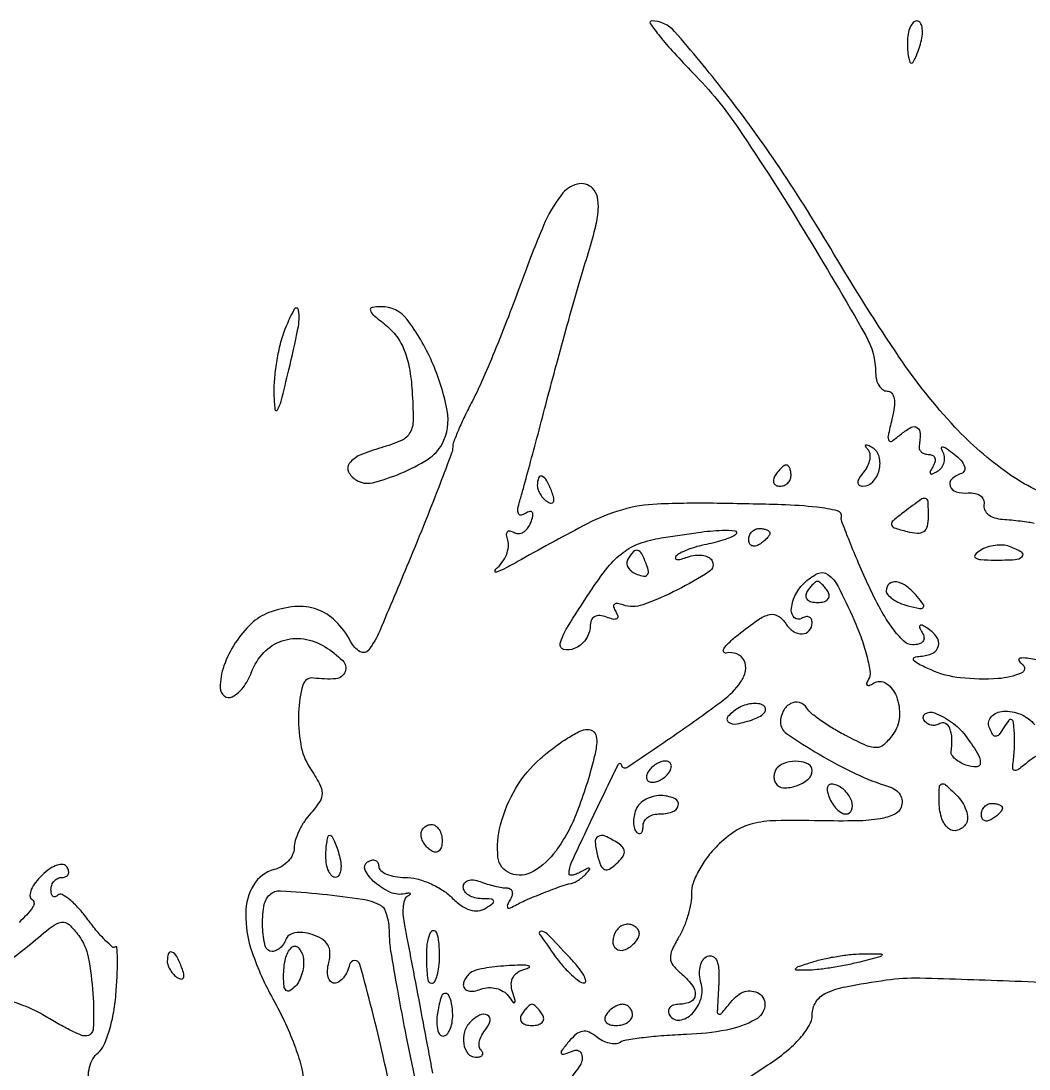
# Model space of a CAD drawing. Extents: x 4 to 800, y 0 to 528.
# Drawn here: x 610.2 to 705.5, y 428.9 to 528 of the extents above; entities that cross this region are included whole.
import ezdxf

# ---------------------------------------------------------------- set-up
doc = ezdxf.new("R2010")
doc.units = 0

msp = doc.modelspace()

# ---------------------------------------------------------------- linework, layer by layer
for points in [[(708.785893, 482.571115, -0.073125), (703.493543, 485.237332, -0.052419), (698.494642, 489.598816, -0.038289), (693.238558, 496.204522, -0.015408), (687.061282, 505.954196, 0.014307), (681.925927, 514.099002, 0.018225), (676.711408, 521.286911, 0.012984), (671.991621, 527.0053, 0.217016), (669.807788, 528, 0.605672), (669.682655, 527.760598, 0.016393), (670.578924, 526.557582, 0.017176), (671.932704, 524.974361, 0.008932), (673.722777, 523.08964, -0.046281), (678.08968, 517.744538, -0.011379), (684.215911, 508.181773, -0.007257), (690.061532, 498.261663, -0.130223), (691, 494.71947, 0.062608), (691.082647, 494.062018, 0.080795), (691.325595, 493.505094, 0.098114), (691.685689, 493.132387, 0.152928), (692.108408, 493, -0.224563), (692.520647, 492.80502, -0.132061), (692.749805, 492.298149, -0.073467), (692.762614, 491.462592, -0.028649), (692.545526, 490.325368, 0.008057), (692.179198, 488.759348, 0.199615), (692.257209, 488.33155, 0.424788), (692.55323, 488.273701, 0.020586), (693.437118, 488.947813, -0.050408), (694.361939, 489.569704, -0.284926), (694.92921, 489.533417, -0.24194), (695.213751, 488.982865, -0.039737), (695.118421, 487.75, 0.145617), (695.15651, 487.464438, 0.11953), (695.345872, 487.220312, 0.098132), (695.663103, 487.056168, 0.070581), (696.059017, 487, -0.132745), (696.403738, 486.906838, -0.19028), (696.59735, 486.660863, -0.143226), (696.599686, 486.287383, -0.068937), (696.404508, 485.845492, 0.028948), (696.154868, 485.383813, 0.323892), (696.191836, 485.19018, 0.309012), (696.391571, 485.158708, 0.02762), (696.861803, 485.41459, 0.098747), (697.254622, 485.780853, 0.096612), (697.480641, 486.272527, 0.096591), (697.505352, 486.813193, 0.098653), (697.324353, 487.319098, -0.120385), (697.230473, 487.621909, -0.509447), (697.353361, 487.723222, -0.090661), (697.759835, 487.534971, -0.016914), (698.417695, 487.036551, -0.034995), (699.081727, 486.41526, -0.097249), (699.416817, 485.874543, -0.198521), (699.404235, 485.46939, -0.2095), (699.109653, 485.203218, 0.105798), (698.213767, 484.675216, 0.29895), (698.044826, 484.003614, 0.245851), (698.611685, 483.471166, 0.088017), (699.75, 483.361111, -0.070633), (700.400363, 483.320847, -0.109101), (700.9125, 483.092014, -0.137341), (701.205777, 482.714345, -0.147224), (701.25, 482.25, 0.163421), (701.311821, 481.764232, 0.114057), (701.660937, 481.330469, 0.089149), (702.253681, 481.015721, 0.062053), (703, 480.875, -0.008159), (703.839052, 480.8088, -0.007326), (704.70625, 480.713281, -0.007364), (705.481837, 480.60471, -0.022796), (706, 480.5, 0.014474)], [(706.727529, 467.486155, 0.010753), (705.329336, 467.730222, 0.078235), (704.650169, 467.726935, 0.518714), (704.551764, 467.524665, 0.116267), (704.861023, 467.183042, -0.590779), (704.775223, 466.328022, -0.084754), (702.578844, 465.803421, -0.042706), (699.034542, 465.874344, -0.078121), (696.248345, 466.619389, -0.012594), (695.045028, 467.189424, -0.112492), (694.597232, 467.560237, -0.506381), (694.66721, 467.801451, -0.076293), (695.25, 467.918781, 0.100645), (696.39914, 468.208527, 0.230002), (696.941059, 468.891078, 0.21916), (696.751843, 469.767677, 0.093555), (695.845492, 470.595492, 0.029004), (695.386848, 470.843426, 0.315645), (695.190983, 470.809017, 0.315645), (695.156574, 470.613152, 0.029004), (695.404508, 470.154508, -0.102167), (695.574258, 469.689401, -0.204988), (695.47631, 469.318304, -0.164616), (695.111311, 469.07809, -0.064027), (694.503988, 469, -0.195438), (693.672236, 469.338024, -0.04099), (692.618884, 470.5467, -0.033846), (691.462064, 472.36251, -0.017947), (690.268211, 474.75, -0.005198), (689.272357, 476.995667, -0.007743), (688.452217, 478.982292, -0.003886), (687.799639, 480.673506, -0.142287), (687.767684, 481.083333, 0.403233), (687.401003, 481.665974, 0.033208), (685.461369, 482.011134, 0.020016), (682.095978, 482.24605, 0.003877), (676, 482.379644, 0.013644), (670.342796, 482.305368, 0.059893), (667.050775, 481.773903, 0.050463), (663.724872, 480.4434, 0.007878), (657.5, 477.065832, -0.007405), (656.050121, 476.277364, -0.030712), (655.141408, 475.869521, -0.48161), (655.008104, 475.94892, -0.256545), (655.087771, 476.156588, 0.06052), (655.660077, 476.773782, 0.059501), (656.071805, 477.513449, 0.064852), (656.269611, 478.258389, 0.114153), (656.208039, 478.889196, -0.050857), (656.095301, 479.386347, -0.191515), (656.175015, 479.689562, -0.28559), (656.407273, 479.782034, -0.094305), (656.765483, 479.644939, 0.144471), (657.202374, 479.525616, 0.12393), (657.663643, 479.651758, 0.101578), (658.080192, 480.014166, 0.071602), (658.383761, 480.557681, 0.032725), (658.577357, 481.181357, 0.192238), (658.529018, 481.514046, 0.339663), (658.301014, 481.608246, 0.072752), (657.881412, 481.426708, -0.10336), (657.459412, 481.27382, -0.335633), (657.21494, 481.409299, -0.149985), (657.162938, 481.842878, -0.028548), (657.350527, 482.624771, 0.006609), (657.680687, 483.77585, 0.000814), (658.364065, 486.299151, 0.000962), (659.165205, 489.299486, 0.000795), (660.007755, 492.5, -0.002575), (660.928642, 495.948204, -0.001991), (661.966314, 499.696069, -0.002013), (662.963118, 503.187346, -0.004837), (663.736881, 505.763213, 0.012776), (664.477776, 508.379715, 0.043455), (664.766032, 510.126656, 0.072345), (664.683964, 511.335953, 0.144289), (664.229169, 512.170831, 0.265853), (662.774595, 512.56669, 0.168789), (661.274291, 511.565628, 0.061884), (659.585218, 508.645213, 0.013567), (657.463777, 503.233827, -0.005804), (656.260047, 500.017286, -0.005387), (654.952454, 496.748037, -0.005379), (653.726693, 493.865, -0.018009), (652.835727, 492.014809, 0.009028), (652.132731, 490.619622, 0.011577), (651.539245, 489.310145, 0.009539), (651.091969, 488.200958, 0.091309), (651, 487.701541, -0.090063), (650.892495, 487.109554, -0.001706), (649.77587, 484.167072, -0.004095), (648.429719, 480.740145, -0.002723), (646.832748, 476.832137, -0.002696), (644.089889, 470.32237, -0.057035), (643.051373, 468.500583, -0.395068), (642.237614, 468.347246, -0.131226), (641.336791, 469.326734, 0.075812), (639.926491, 471.244994, 0.112279), (638.16704, 472.352696, 0.108516), (636.055578, 472.611739, 0.067404), (633.614149, 472.043399, 0.099489), (631.942785, 470.9917, 0.058838), (630.431236, 469.172469, 0.058), (629.360649, 467.010946, 0.086214), (629, 464.9349, 0.230865), (629.375616, 464.164763, 0.289111), (630.150266, 464.086756, 0.120474), (631.178947, 464.957265, 0.066442), (631.967467, 466.414431, -0.100053), (633.135819, 468.26659, -0.120054), (634.866715, 469.37513, -0.120861), (636.904195, 469.55922, -0.102304), (638.937452, 468.806989, -0.054467), (640.589916, 467.505672, -0.297266), (640.823228, 466.447453, -0.291469), (639.94611, 465.790734, -0.053366), (637.824035, 465.856901, 0.376995), (636.823105, 465.196483, 0.056854), (636.4257, 462.618282, 0.051739), (636.61959, 459.594522, 0.103522), (637.490079, 457.374798, -0.019942), (638.407444, 455.844957, -0.120496), (638.64401, 454.957273, -0.152269), (638.414805, 454.164995, -0.037953), (637.57846, 453.086697, 0.038947), (636.97436, 452.304631, 0.033402), (636.463673, 451.398199, 0.034795), (636.111471, 450.507966, 0.076944), (636, 449.787891, -0.111319), (635.85769, 449.156616, -0.075747), (635.44367, 448.544451, -0.070436), (634.829965, 448.043798, -0.072093), (634.106112, 447.738, 0.195705), (632.172002, 446.291035, 0.134047), (631.417069, 443.62011, 0.086302), (632.03179, 439.887399, 0.043112), (633.996547, 435.506207, -0.018963), (635.170844, 433.193379, -0.021515), (636.113689, 430.892264, -0.021325), (636.740686, 428.888122, -0.10082), (636.812025, 427.692573, -0.144792)], [(649.114694, 428.5, 0.000176), (648.22128, 433.254014, 0.000229), (647.398708, 437.611627, 0.000171), (646.706245, 441.263969, 0.002066), (646.433685, 442.66724, -0.034585), (646.323971, 443.527628, -0.045044), (646.349631, 444.320895, -0.052165), (646.493234, 444.943741, -0.184463), (646.751719, 445.253345, 0.035998), (646.977003, 445.401678, 0.515364), (646.974137, 445.483115, 0.184816), (646.830353, 445.515025, 0.016361), (646.458108, 445.447348, -0.159389), (645.12058, 445.586358, -0.072375), (643.616445, 446.538146, -0.098338), (642.720065, 447.678738, -0.389951), (642.940159, 448.463016, -0.076689), (643.345428, 448.634599, -0.154104), (643.688672, 448.614536, -0.186324), (643.916005, 448.410021, -0.117984), (644, 448.059017, 0.217355), (644.184873, 447.653831, 0.078662), (644.734375, 447.311086, 0.059813), (645.542777, 447.077571, 0.040452), (646.5, 447, -0.062396), (647.594748, 446.862851, -0.03912), (648.818453, 446.447172, -0.038808), (649.978228, 445.838603, -0.056206), (650.881966, 445.118034, 0.041638), (651.784188, 444.35475, 0.079201), (652.633625, 443.932978, 0.102099), (653.418459, 443.854783, 0.115637), (654.131966, 444.102721, 0.019231), (654.797015, 444.560786, 0.347529), (654.859228, 444.79442, 0.280262), (654.639167, 444.950064, 0.015086), (653.75, 444.984687, -0.061317), (653.080828, 445.073011, -0.079299), (652.514063, 445.32068, -0.096651), (652.134499, 445.683573, -0.15501), (652, 446.106989, -0.168247), (652.128472, 446.477976, -0.150596), (652.46465, 446.710497, -0.107411), (652.976385, 446.757791, -0.061217), (653.581787, 446.606989, 0.017946), (654.259062, 446.374612, 0.015436), (654.985986, 446.178303, 0.015708), (655.657085, 446.041231, 0.042542), (656.140804, 446, -0.148317), (656.452991, 445.905312, -0.19161), (656.621375, 445.660863, -0.132844), (656.606597, 445.287713, -0.062544), (656.404508, 444.845492, 0.033068), (656.183586, 444.428762, 0.1782), (656.16628, 444.177088, 0.380835), (656.305809, 444.089805, 0.084323), (656.595492, 444.1913, -0.022717), (657.829396, 444.802362, -0.00871), (659.595505, 445.542774, -0.006856), (661.338843, 446.210628, -0.055883), (662.166667, 446.413633, 0.083793), (662.480337, 446.509299, 0.030823), (662.882292, 446.742038, 0.029511), (663.298615, 447.05557, 0.03127), (663.666667, 447.410325, 0.025923), (663.942162, 447.744506, 0.476478), (663.912236, 447.860878, 0.226751), (663.728576, 447.857907, 0.015014), (663.25, 447.601308, -0.024592), (662.77023, 447.355779, -0.04928), (662.367188, 447.219813, -0.08499), (662.096896, 447.204306, -0.381702), (662, 447.31274, -0.108894), (662.250014, 448.447097, -0.002891), (664.450704, 453.125931, -0.002715), (666.673583, 457.717565, -0.766709), (666.942394, 457.664831, 0.575129), (667.467363, 457.405998, 0.004714), (672.132082, 460.564698, 0.009186), (676.537421, 463.729849, 0.078107), (678.233744, 465.467003, 0.107633), (678.687889, 466.531735, 0.163047), (678.554008, 467.52097, 0.187852), (677.880722, 468.137782, 0.142897), (676.875, 468.224897, -0.321027), (676.630976, 468.334986, -0.282931), (676.638281, 468.618948, -0.061295), (677.125362, 469.197692, -0.01833), (678, 469.952661, -0.015751), (679.883837, 471.36683, -0.096238), (680.989211, 471.861196, -0.202877), (681.790957, 471.722209, -0.111775), (682.5, 471, 0.108575), (683.200503, 470.277405, 0.153238), (684.056375, 470.030825, 0.207294), (684.725231, 470.339522, 0.184449), (685, 471.059017, 0.108972), (684.921712, 471.413961, 0.182303), (684.70625, 471.6254, 0.161196), (684.3821, 471.656512, 0.082592), (684, 471.5, -0.329224), (683.330198, 471.555398, -0.232223), (683.027477, 472.279818, -0.095531), (683.37224, 473.624314, -0.086187), (684.2, 474.8, -0.08186), (685.494996, 475.728508, -0.277198), (686.489765, 475.646624, -0.120095), (687.465665, 474.508486, -0.013323), (688.945052, 471.391315, -0.018696), (689.678567, 469.549936, -0.025073), (690.194975, 467.829221, -0.023799), (690.474933, 466.403038, -0.176762), (690.337338, 465.736807, 0.042085), (690.148254, 465.364066, 0.332916), (690.194568, 465.188139, 0.278035), (690.393716, 465.162456, 0.03488), (690.795318, 465.3735, -0.294063), (691.997787, 465.351338, -0.15557), (692.963663, 464.136437, -0.108404), (693.250958, 462.197071, -0.141553), (692.638768, 460.520664, -0.046913), (691.795353, 459.568926, -0.181684), (691.079114, 459.272448, -0.114285), (690.144378, 459.456646, -0.013776), (688.240927, 460.375412, -0.016017), (687.002367, 461.067042, -0.017855), (685.855792, 461.813363, -0.017439), (684.929344, 462.514145, -0.083884), (684.494314, 463.0092, 0.188265), (683.805087, 463.527789, 0.193766), (682.95705, 463.434202, 0.151216), (682.256438, 462.723057, 0.120016), (682, 461.670097, 0.248678), (682.555878, 460.621551, 0.015158), (685.650351, 458.657483, 0.022798), (689.124158, 456.80618, 0.037305), (692.233141, 455.602174, -0.07815), (692.878713, 455.289619, -0.105949), (693.320353, 454.818218, -0.116907), (693.503375, 454.244778, -0.111102), (693.414775, 453.638503, -0.196673), (692.771915, 452.955044, -0.065764), (691.433912, 452.546611, -0.037107), (689.251339, 452.34799, -0.009599), (685.717134, 452.357265, 0.010114), (681.560043, 452.363893, 0.054943), (679.328541, 452.075762, 0.087131), (677.71019, 451.368508, 0.048498), (676.0355, 450.006616, 0.037299), (675.071451, 448.899795, 0.035949), (674.269378, 447.648818, 0.03815), (673.728122, 446.443285, 0.097191), (673.583661, 445.5, -0.053682), (673.523272, 444.578722, -0.027784), (673.261863, 443.453502, -0.027266), (672.86108, 442.314501, -0.037047), (672.370697, 441.341707, 0.028099), (671.740951, 440.146117, 0.120046), (671.590027, 439.359939, 0.153042), (671.833824, 438.698246, 0.05539), (672.537036, 437.969263, -0.053145), (673.625672, 436.850794, -0.176301), (673.940423, 435.890326, -0.280429), (673.517387, 435.243438, -0.111669), (672.440983, 435, 0.070066), (671.892115, 434.922707, 0.144925), (671.53029, 434.691986, 0.189834), (671.409231, 434.349861, 0.130347), (671.530011, 433.951442, 0.297539), (672.47279, 433.50895, 0.169392), (673.636822, 434.107824, 0.114686), (674.484952, 435.549869, 0.15385), (674.481901, 437.057026, -0.06003), (674.344125, 437.783538, -0.065706), (674.389801, 438.499312, -0.074468), (674.60348, 439.096506, -0.131996), (674.959323, 439.47486, -0.237723), (675.590515, 439.529781, -0.232811), (676.01821, 439.05506, -0.072777), (676.184659, 437.787455, -0.014509), (676.084515, 435.5, 0.009078), (676.017757, 434.278837, 0.349093), (676.169771, 434.072639, 0.290766), (676.436832, 434.155876, 0.007376), (677.27692, 435.177952, -0.055531), (677.933261, 435.835901, -0.093532), (678.619394, 436.201128, -0.110726), (679.306887, 436.257682, -0.104148), (679.969739, 436.018702, -0.30554), (680.517847, 434.804917, -0.225717), (679.644959, 433.563685, -0.082337), (676.905467, 432.56494, -0.037496), (673.105652, 432.143973, 0.00911), (670.982057, 432.030042, 0.011874), (669.044578, 431.84432, 0.009573), (667.44381, 431.621254, 0.099318), (666.823378, 431.390841, -0.131032), (666.377244, 431.256253, -0.066997), (665.79121, 431.315869, -0.059431), (665.162784, 431.548039, -0.055083), (664.588874, 431.926241, 0.067008), (663.891378, 432.362475, 0.14901), (663.276277, 432.442422, 0.131472), (662.669627, 432.165637, 0.047182), (661.991235, 431.489439, 0.00894), (661.289659, 430.612656, 0.300844), (661.271165, 430.358026, 0.360061), (661.488596, 430.274288, 0.010703), (662.47489, 430.628738, -0.431149), (663.183243, 430.288548, -0.229782), (663.02962, 429.220008, -0.041614), (660.93844, 426.6218, -0.012237)], [(706.239475, 458.495187, 0.045471), (705.411103, 457.926222, -0.012204), (704.525782, 457.227243, -0.1861), (704.156955, 457.122811, -0.388355), (703.976257, 457.321556, -0.034874), (704.029585, 458.053777, 0.0186), (704.099525, 458.715976, 0.010766), (704.136745, 459.515797, 0.01075), (704.139539, 460.320795, 0.017735), (704.10317, 461, 0.020121), (704.003925, 461.763881, 0.318482), (703.828495, 461.93907, 0.283333), (703.58503, 461.840659, 0.017376), (703.123851, 461.166154, -0.024868), (702.647279, 460.491063, -0.239274), (702.3383, 460.346862, -0.268823), (702.064579, 460.517821, -0.030227), (701.749033, 461.211626, -0.291752), (701.952722, 462.2096, -0.189142), (703.059902, 462.714494, -0.113381), (704.721232, 462.426206, -0.120695), (706.046611, 461.443838, 0.096551)], [(616.532502, 428.139794, -0.062512), (616.647414, 429.051421, -0.066602), (616.969787, 429.850966, -0.097369), (617.463397, 430.424791, 0.124714), (618.013596, 431.139053, 0.030001), (618.527695, 432.555175, 0.028963), (618.937267, 434.301714, 0.025193), (619.166114, 436.167295, 0.007509), (619.266112, 437.930111, 0.014442), (619.284172, 439.344935, 0.012742), (619.241223, 440.376719, 0.644186), (619.097388, 440.430721, -0.387067), (618.831024, 440.41825, -0.022035), (618.167809, 441.018851, -0.024426), (617.370129, 441.888962, -0.014381), (616.5, 443, 0.023393), (615.612003, 444.092713, 0.039479), (614.758938, 444.907896, 0.049224), (614.047949, 445.37923, 0.329293), (613.653241, 445.319907, -0.114424), (613.404938, 445.165083, -0.254226), (613.191889, 445.201264, -0.17101), (613.045888, 445.431102, -0.056857), (613, 445.833333, -0.089582), (613.080449, 446.278756, -0.09521), (613.311086, 446.657292, -0.09982), (613.654996, 446.910551, -0.109375), (614.059017, 447, 0.103619), (614.41634, 447.074854, 0.179234), (614.632022, 447.283036, 0.165529), (614.669803, 447.595554, 0.086666), (614.522542, 447.963525, 0.22064), (614.153665, 448.206734, 0.114443), (613.591853, 448.16208, 0.075015), (612.89611, 447.820003, 0.040745), (612.158521, 447.213525, 0.036496), (611.537706, 446.517343, 0.061143), (611.139739, 445.842986, 0.089008), (611.008876, 445.292669, 0.260231), (611.173793, 444.954087, -0.424156), (611.294555, 444.206333, -0.044675), (609.979939, 442.741736, -0.042523)], [(646.422386, 420.13751, 0.012835), (644.420809, 430.097788, 0.012284), (642.218668, 438.774507, 0.778477), (641.249393, 438.75, -0.053579), (641.02042, 438.080675, -0.062991), (640.663217, 437.514063, -0.073668), (640.238501, 437.129808, -0.148158), (639.810044, 437, -0.210926), (639.454431, 437.157001, -0.119602), (639.224171, 437.577281, -0.08146), (639.160058, 438.212601, -0.048486), (639.280652, 438.965213, 0.070118), (639.389158, 439.898261, 0.130442), (639.177473, 440.624415, 0.122651), (638.620909, 441.179023, 0.058121), (637.691515, 441.597909, 0.046802), (636.822532, 441.786578, 0.076561), (636.070879, 441.762094, 0.102261), (635.516326, 441.534661, 0.165494), (635.210899, 441.132696, -0.067655), (634.998054, 440.699679, -0.065067), (634.674972, 440.332729, -0.070059), (634.295314, 440.084506, -0.110233), (633.916667, 440, -0.346361), (633.271452, 440.507884, -0.049135), (633.021325, 442.297226, -0.048026), (633.128791, 444.239236, -0.159877), (633.698215, 445.364882, -0.215465), (634.707748, 445.745976, -0.008955), (638.644611, 445.424822, -0.013492), (642.467927, 444.939402, -0.092492), (644.25, 444.313569, -0.157485), (644.53947, 443.994119, -0.039639), (644.779688, 443.324765, -0.036517), (644.944866, 442.476528, -0.02984), (645, 441.553508, 0.040953), (645.121791, 440.069062, 0.003578), (645.765151, 436.340768, 0.004679), (646.607214, 431.899912, 0.003621), (647.604769, 427.07776, -0.008173)], [(609.115518, 439.17932, 0.01731), (611.056413, 440.700922, -0.009524), (613.102609, 442.357154, -0.122593), (613.995093, 442.752979, -0.236747), (614.70683, 442.539456, -0.04579), (615.622836, 441.501124, -0.110061), (616.517027, 439.455709, -0.031749), (616.965006, 436.013504, -0.026858), (617.005253, 432.7247, -0.403568), (616.25, 432.003738, -0.104638), (615.796473, 432.102065, -0.009806), (614.758525, 432.59278, -0.012243), (613.53454, 433.238935, -0.009328), (612.22583, 434.003738, 0.042994), (610.668618, 434.778334, 0.027029), (608.738926, 435.421251, 0.026909)], [(676.61261, 426.5), (680.806305, 429.264188, 0.025559), (682.536007, 430.535628, 0.040158), (683.865565, 431.812665, 0.048555), (684.730029, 433.002699, 0.133587), (685, 433.995136, -0.140813), (685.349996, 435.213267, -0.143359), (686.291395, 436.049736, -0.063774), (688.190063, 436.666931, -0.010506), (692, 437.304886, -0.042895), (695.180048, 437.493233, -0.002954), (704.186066, 437.200556, -0.001015), (713.870593, 436.808862, -0.165934), (714.850987, 436.427109, -0.357903), (714.89581, 436.185194, -0.010368), (714.334832, 435.216527, -0.01646), (713.57291, 434.049976, -0.010027), (712.600987, 432.721288, 0.067697), (710.929294, 429.777194, 0.066184), (710.088385, 426.47087, 0.063918)]]:
    msp.add_lwpolyline(points, format="xyb")
for points in [[(694, 526, 0.018041), (694.027671, 525.233356, 0.029316), (694.112615, 524.5875, 0.029396), (694.233718, 524.109555, 0.326917), (694.383369, 524, 0.269386), (694.560437, 524.102864, 0.023188), (694.807757, 524.5875, 0.025621), (695.061542, 525.233613, 0.016817), (695.289749, 526, 0.040966), (695.424365, 526.766322, 0.070464), (695.392877, 527.4125, 0.106581), (695.210205, 527.842465, 0.24384), (694.90638, 528, 0.206609), (694.559898, 527.850443, 0.082769), (694.266249, 527.4125, 0.063112), (694.066544, 526.765641, 0.043375)], [(635.027978, 498.573589, 0.032806), (634.63978, 497.308501, 0.018344), (634.326951, 495.728474, 0.018238), (634.126938, 494.101289, 0.02814), (634.085045, 492.6849, 0.02216), (634.185453, 491.273249, 0.713103), (634.416843, 491.222345, 0.074543), (634.763159, 492.042376, 0.003412), (635.499381, 495, 0.009404), (636.363631, 498.895268, 0.08286), (636.423714, 500.652107, 0.732069), (635.997802, 500.727758, 0.029862)], [(644.679208, 499.227764, -0.068247), (645.688272, 498.174888, -0.061937), (646.416244, 496.855399, -0.05117), (646.895674, 495.17667, -0.027292), (647.157349, 493.031158, -0.015115), (647.258484, 490.26648, -0.126614), (646.957076, 489.06378, -0.168122), (646.144153, 488.321168, -0.031961), (644.228141, 487.636498, 0.030224), (642.213686, 486.924523, 0.130238), (641.217831, 486.152947, 0.291531), (641.150106, 485.360542, 0.13459), (641.885131, 484.570993, 0.201457), (643.401177, 484.33258, 0.039111), (646.088494, 485.222506, 0.040864), (648.672493, 486.566635, 0.130244), (649.987935, 487.977456, 0.17192), (650.474119, 491.175171, 0.056939), (649.03512, 495.771957, 0.057612), (646.675256, 499.779062, 0.238457), (644.226947, 500.977764, 0.038924), (643.37397, 500.9002, 0.439158), (643.209248, 500.645852, 0.154014), (643.47754, 500.216518, 0.00907)], [(690.241324, 487.502335, -0.144798), (690.440463, 487.088476, -0.083091), (690.437715, 486.530184, -0.070874), (690.239506, 485.916142, -0.059816), (689.868879, 485.342009, 0.032582), (689.454707, 484.771067, 0.122943), (689.317717, 484.3546, 0.266504), (689.438514, 484.103102, 0.151678), (689.770566, 484, 0.208018), (690.728499, 484.416559, 0.125152), (691.334108, 485.521399, 0.124297), (691.340537, 486.787082, 0.204668), (690.706326, 487.6283, 0.017517), (690.270924, 487.858307, 0.180812), (690.072122, 487.876892, 0.508128), (690.032651, 487.773906, 0.040475)], [(681.5, 485, 0.082592), (681.343488, 484.6179, 0.161196), (681.3746, 484.29375, 0.182303), (681.586039, 484.078288, 0.108972), (681.940983, 484, 0.093332), (682.345238, 484.076123, 0.09642), (682.688914, 484.29375, 0.099167), (682.918938, 484.618444, 0.105053), (683, 485, 0.042167), (682.967655, 485.382849, 0.061769), (682.870461, 485.70625, 0.081139), (682.727648, 485.92554, 0.210953), (682.559017, 486, 0.151918), (682.34829, 485.934461, 0.038439), (682.066025, 485.70625, 0.035638), (681.768994, 485.382774, 0.029505)], [(659, 484.059017, 0.088797), (659.072509, 483.65395, 0.053277), (659.290385, 483.21498, 0.051183), (659.610411, 482.810572, 0.061454), (659.988546, 482.507079, 0.1144), (660.325929, 482.393111, 0.32948), (660.525685, 482.512472, 0.155351), (660.556862, 482.868281, 0.036408), (660.381557, 483.448062, 0.029964), (659.894727, 484.51997, 0.168622), (659.441482, 484.942608, 0.444011), (659.117673, 484.798253, 0.079093)], [(693.726704, 481.59092, 0.011918), (692.646646, 480.730118, 0.25711), (692.504293, 480.363902, 0.288926), (692.743663, 480.076877, 0.014344), (693.976704, 479.716343, 0.04779), (694.949629, 479.559063, 0.167137), (695.554054, 479.724034, 0.184848), (695.89269, 480.21107, 0.060573), (696, 481.09362, 0.013091), (695.961858, 482.550195, 0.337803), (695.721874, 482.832871, 0.213026), (695.283695, 482.742033, 0.006221)], [(677.801973, 479.46864, -0.094929), (677.459183, 479.236078, -0.018497), (676.759708, 478.964916, -0.019042), (675.908249, 478.706411, -0.016608), (675, 478.5, 0.022), (674.085676, 478.281818, 0.023612), (673.215813, 477.988281, 0.024022), (672.497894, 477.667074, 0.093979), (672.114693, 477.37203, 0.229996), (672.059789, 477.177523, 0.344168), (672.185221, 477.06508, 0.081282), (672.59388, 477.103732, 0.021902), (673.217975, 477.296997, -0.054727), (673.917189, 477.464227, -0.064324), (674.597952, 477.462146, -0.07525), (675.158484, 477.299904, -0.147369), (675.503295, 476.994669, -0.407403), (675.262149, 475.917153, -0.027604), (672.265118, 474.194448, -0.029839), (668.971911, 472.775507, -0.173422), (667.110804, 472.768543, 0.044951), (666.576689, 472.904838, 0.2268), (666.289323, 472.820319, 0.291583), (666.219335, 472.568668, 0.064439), (666.412742, 472.141186, -0.066938), (666.608066, 471.703682, -0.340087), (666.517844, 471.470664, -0.198816), (666.187961, 471.419715, -0.031793), (665.551938, 471.618443, 0.069118), (664.89955, 471.770089, 0.155754), (664.409401, 471.661176, 0.173209), (664.105933, 471.300965, 0.089511), (664, 470.713978, -0.09015), (663.887944, 470.097527, -0.066638), (663.559375, 469.485519, -0.065415), (663.073416, 468.970557, -0.079495), (662.5, 468.638374, -0.149532), (661.492618, 468.568203, -0.426811), (661.171198, 469.108487, -0.071066), (661.852121, 470.66649, -0.007598), (663.984666, 474, -0.021844), (665.683451, 476.339755, -0.062833), (667.11595, 477.738891, -0.076696), (668.677358, 478.581829, -0.04553), (670.730384, 479.108095, -0.005999), (674.230408, 479.629697, -0.021253), (676.490666, 479.841515, -0.046694), (677.693576, 479.790506, -0.620177)], [(681, 479.559017, -0.151918), (680.934461, 479.34829, -0.038439), (680.70625, 479.066025, -0.035638), (680.382774, 478.768994, -0.029505), (680, 478.5, -0.082592), (679.6179, 478.343488, -0.161196), (679.29375, 478.3746, -0.182303), (679.078288, 478.586039, -0.108972), (679, 478.940983, -0.093332), (679.076123, 479.345238, -0.09642), (679.29375, 479.688914, -0.099167), (679.618444, 479.918938, -0.105053), (680, 480, -0.042167), (680.382849, 479.967655, -0.061769), (680.70625, 479.870461, -0.081139), (680.92554, 479.727648, -0.210953)], [(667.564761, 477.104785, 0.155001), (667.468225, 476.720344, 0.122934), (667.597989, 476.309843, 0.097234), (667.944192, 475.934228, 0.066562), (668.454816, 475.655712, 0.052218), (669.063039, 475.492566, 0.241428), (669.398585, 475.602299, 0.239714), (669.506823, 475.939743, 0.051608), (669.342084, 476.550928, 0.024065), (668.881688, 477.597219, 0.204288), (668.499105, 477.922826, 0.293393), (668.093353, 477.811106, 0.044472)], [(700.909316, 477.922793, 0.066116), (700.412012, 477.506965, 0.458049), (700.444512, 477.229745, 0.134771), (700.952663, 477.057329, 0.013404), (702.25, 477.015313, 0.014704), (704.18413, 477.061427, 0.173231), (704.867481, 477.347369, 0.508946), (704.82311, 477.748666, 0.038196), (703.659316, 478.300491, 0.078095), (703.042838, 478.432233, 0.047824), (702.298472, 478.40176, 0.046657), (701.547614, 478.226161, 0.06042)], [(684.5, 474, 0.146489), (684.397987, 473.620597, 0.191582), (684.538811, 473.29375, 0.134005), (684.925364, 473.072951, 0.063222), (685.5, 473, 0.063222), (686.074636, 473.072951, 0.134005), (686.461189, 473.29375, 0.191582), (686.602013, 473.620597, 0.146489), (686.5, 474, 0.025622), (686.235369, 474.382847, 0.032351), (685.951311, 474.70625, 0.033983), (685.686704, 474.937141, 0.163822), (685.5, 475, 0.163822), (685.313296, 474.937141, 0.033983), (685.048689, 474.70625, 0.032351), (684.764631, 474.382847, 0.025622)], [(692, 474.116631, 0.18499), (692.144459, 473.739542, 0.058693), (692.604288, 473.334727, 0.049464), (693.269747, 472.966194, 0.037801), (694.057151, 472.695306, 0.01302), (695.165999, 472.435981, 0.253319), (695.49188, 472.534116, 0.363425), (695.516039, 472.817896, 0.020124), (694.934706, 473.578674, 0.057778), (693.948943, 474.52057, 0.11701), (692.972249, 474.950024, 0.227657), (692.296339, 474.765587, 0.217518)], [(677.981215, 462.98839, 0.064952), (677.035332, 462.21832, 0.455378), (677.085962, 461.697231, 0.207501), (677.902227, 461.523155, 0.037306), (679.433624, 461.953024, 0.042893), (680.10737, 462.265263, 0.105889), (680.510968, 462.626956, 0.208958), (680.586949, 462.971388, 0.208535), (680.385878, 463.261514, 0.108927), (679.905974, 463.429428, 0.058234), (679.274693, 463.431473, 0.053875), (678.598498, 463.279736, 0.056356)], [(699.468006, 460.441391, -0.020882), (700.612819, 458.788675, -0.136195), (700.902197, 457.830566, -0.418256), (700.529432, 457.445907, -0.094081), (699.531619, 457.62624, -0.03849), (698.975963, 457.890109, -0.050672), (698.520072, 458.21664, -0.060591), (698.22044, 458.553513, -0.186532), (698.15004, 458.844856, 0.040686), (698.215073, 460.134096, 0.087763), (698.012484, 461.103566, 0.179024), (697.597884, 461.561868, 0.264604), (697.069098, 461.542705, -0.098778), (696.670023, 461.394013, -0.097883), (696.243077, 461.409134, -0.098006), (695.854417, 461.585473, -0.0993), (695.564335, 461.895903, -0.423789), (695.715199, 462.491415, -0.223005), (696.55624, 462.560674, -0.066904), (698.191866, 461.687672, -0.074978)], [(664.355343, 458.25, -0.031277), (662.751542, 453.171509, -0.064903), (660.769586, 449.526678, -0.101911), (658.614319, 447.558716, -0.229741), (656.464972, 447.375068, -0.283368), (655.28165, 448.924786, -0.088931), (655.517664, 451.963208, -0.070463), (656.972893, 455.44772, -0.078395), (659.298812, 458.25, -0.019007), (660.591314, 459.302793, -0.022562), (661.890175, 460.192187, -0.022135), (663.036137, 460.834752, -0.117226), (663.731278, 461, -0.163213), (664.27122, 460.818925, -0.176937), (664.571116, 460.354531, -0.091513), (664.6047, 459.528515, -0.025374)], [(669.5, 457, 0.076764), (669.338175, 456.617617, 0.154201), (669.357263, 456.29375, 0.186277), (669.550471, 456.079239, 0.117858), (669.881966, 456, 0.085235), (670.310186, 456.073533, 0.053414), (670.769763, 456.29375, 0.051777), (671.189439, 456.617474, 0.064269), (671.5, 457, 0.076764), (671.661825, 457.382383, 0.154201), (671.642737, 457.70625, 0.186277), (671.449529, 457.920761, 0.117858), (671.118034, 458, 0.085235), (670.689814, 457.926467, 0.053414), (670.230237, 457.70625, 0.051777), (669.810561, 457.382526, 0.064269)], [(681.693853, 457.36052, 0.096382), (681.487617, 457.054641, 0.077371), (681.390517, 456.668938, 0.075821), (681.414476, 456.264427, 0.085976), (681.559212, 455.904194, 0.251406), (682.292238, 455.479983, 0.092338), (683.51342, 455.667218, 0.089221), (684.616217, 456.290262, 0.223243), (685, 457.106989, 0.274485), (684.65045, 457.695752, 0.106073), (683.704307, 457.975921, 0.086873), (682.558862, 457.864723, 0.129546)], [(686.606309, 454.58356, 0.049992), (686.911187, 453.977839, 0.054888), (687.322276, 453.465171, 0.062067), (687.772094, 453.115141, 0.13514), (688.190322, 453, 0.310331), (688.733894, 453.373328, 0.180578), (688.742032, 454.198675, 0.106345), (688.127369, 455.180521, 0.120025), (687.18682, 455.77106, 0.108271), (686.74444, 455.818151, 0.257062), (686.482386, 455.633872, 0.161356), (686.426249, 455.219753, 0.045328)], [(699.549226, 452.079649, -0.178982), (698.751819, 451.456925, -0.260505), (697.897335, 451.630926, -0.145937), (697.225186, 452.678649, -0.070258), (697, 454.273303, -0.013635), (697.035219, 455.564546, -0.308213), (697.25, 455.845624, -0.271446), (697.61633, 455.767636, -0.011381), (698.618324, 454.810247, -0.052475), (699.186283, 454.108683, -0.061861), (699.559336, 453.340575, -0.072392), (699.692547, 452.624896, -0.149363)], [(668.32278, 453.398767, 0.046893), (668.150988, 452.784475, 0.051151), (668.103483, 452.166805, 0.057418), (668.178362, 451.636084, 0.133414), (668.376461, 451.290205, 0.12385), (668.613117, 451.148684, 0.257764), (668.816836, 451.192539, 0.161363), (668.956465, 451.428547, 0.05362), (669, 451.833333, -0.122736), (669.110894, 452.278288, -0.100766), (669.423289, 452.657292, -0.091066), (669.890553, 452.911927, -0.079498), (670.440983, 453, 0.07507), (671.764944, 453.199906, 0.261945), (672.338095, 453.804507, 0.358811), (672.042619, 454.427797, 0.091233), (670.87704, 454.734309, 0.071389), (670.075869, 454.680268, 0.068077), (669.30816, 454.403654, 0.072775), (668.689245, 453.955168, 0.108429)], [(703, 453.559017, -0.151918), (702.934461, 453.34829, -0.038439), (702.70625, 453.066025, -0.035638), (702.382774, 452.768994, -0.029505), (702, 452.5, -0.082592), (701.6179, 452.343488, -0.161196), (701.29375, 452.3746, -0.182303), (701.078288, 452.586039, -0.108972), (701, 452.940983, -0.093332), (701.076123, 453.345238, -0.09642), (701.29375, 453.688914, -0.099167), (701.618444, 453.918938, -0.105053), (702, 454, -0.042167), (702.382849, 453.967655, -0.061769), (702.70625, 453.870461, -0.081139), (702.92554, 453.727648, -0.210953)], [(650, 450.440983, -0.066118), (649.926733, 449.889346, -0.138808), (649.70625, 449.521475, -0.191142), (649.379648, 449.392057, -0.139169), (649, 449.5, -0.06081), (648.617485, 449.806203, -0.051032), (648.29375, 450.2129, -0.053229), (648.073302, 450.653442, -0.089642), (648, 451.059017, -0.105429), (648.076556, 451.418051, -0.099231), (648.29375, 451.723586, -0.096318), (648.618268, 451.928382, -0.092995), (649, 452, -0.153634), (649.381379, 451.879982, -0.097988), (649.70625, 451.542039, -0.080552), (649.925455, 451.037096, -0.062283)], [(640.289749, 449, -0.040966), (640.424365, 448.233678, -0.070464), (640.392877, 447.5875, -0.106581), (640.210205, 447.157535, -0.24384), (639.90638, 447, -0.206609), (639.559898, 447.149557, -0.082769), (639.266249, 447.5875, -0.063112), (639.066544, 448.234359, -0.043375), (639, 449, -0.018041), (639.027671, 449.766644, -0.029316), (639.112615, 450.4125, -0.029396), (639.233718, 450.890445, -0.326917), (639.383369, 451, -0.269386), (639.560437, 450.897136, -0.023188), (639.807757, 450.4125, -0.025621), (640.061542, 449.766387, -0.016817)], [(664.69564, 449.055874, 0.032592), (665.009702, 448.111136, 0.199863), (665.363447, 447.754001, 0.243009), (665.818077, 447.79097, 0.047522), (666.491355, 448.305874, 0.041036), (667.045609, 448.911777, 0.146615), (667.232375, 449.39657, 0.192188), (667.09894, 449.823125, 0.078947), (666.639335, 450.234687, 0.035347), (665.413581, 450.907625, 0.249115), (664.756746, 450.870224, 0.284754), (664.478251, 450.323057, 0.042966)], [(666.468963, 441.949781, 0.116221), (666.141241, 440.967994, 0.258096), (666.448742, 440.268926, 0.251496), (667.214666, 440.146534, 0.113251), (668.103799, 440.703799, 0.053431), (668.515485, 441.214314, 0.136091), (668.655459, 441.664644, 0.169261), (668.531428, 442.059296, 0.094625), (668.156231, 442.403444, 0.105525), (667.716563, 442.560607, 0.099247), (667.240657, 442.529717, 0.096292), (666.801911, 442.315254, 0.09291)], [(648.872377, 441.75, 0.096511), (648.563679, 440.674772, 0.029119), (648.514277, 438.967796, 0.022657), (648.636482, 437.33258, 0.379516), (649.011536, 437, 0.272916), (649.296111, 437.167831, 0.054521), (649.533076, 437.734375, 0.043883), (649.696398, 438.542107, 0.027957), (649.75, 439.5, 0.021124), (649.691352, 440.887542, 0.071979), (649.487272, 441.76629, 0.322411), (649.192877, 441.957119, 0.268735)], [(660.703315, 439.531425, 0.022056), (661.458963, 438.583995, 0.027591), (662.243741, 437.778763, 0.027771), (662.956856, 437.193115, 0.150637), (663.424314, 437.031425, 0.485177), (663.585187, 437.2219, 0.080479), (663.387201, 437.743606, 0.039828), (662.837823, 438.541596, 0.017912), (662, 439.5, 0.004768), (659.941098, 441.650142, 0.195772), (659.360946, 441.902903, 0.611842), (659.216104, 441.635784, 0.006964)], [(636.09378, 436.69378, -0.058735), (635.580129, 436.288454, -0.325967), (635.25, 436.314749, -0.191812), (635.048108, 436.700585, -0.025771), (635, 437.633333, -0.05361), (635.181528, 439.321494, -0.143328), (635.754893, 440.373645, -0.419072), (636.376511, 440.369572, -0.143617), (636.84378, 439.483492, -0.065492), (636.894363, 438.753713, -0.050302), (636.765277, 437.964442, -0.051348), (636.487167, 437.237165, -0.079555)], [(624, 439.059017, 0.088797), (624.072509, 438.65395, 0.053277), (624.290385, 438.21498, 0.051183), (624.610411, 437.810572, 0.061454), (624.988546, 437.507079, 0.1144), (625.325929, 437.393111, 0.32948), (625.525685, 437.512472, 0.155351), (625.556862, 437.868281, 0.036408), (625.381557, 438.448062, 0.029964), (624.894727, 439.51997, 0.168622), (624.441482, 439.942608, 0.444011), (624.117673, 439.798253, 0.079093)], [(689.5, 439, -0.01309), (688.204906, 438.706323, -0.010417), (686.79375, 438.455396, -0.010562), (685.475822, 438.2777, -0.025901), (684.5, 438.217995, -0.010989), (683.499952, 438.230656, -0.580902), (683.427679, 438.368254, -0.169995), (683.674775, 438.562074, -0.004611), (685, 439, -0.023892), (686.13873, 439.305562, -0.014811), (687.5, 439.559978, -0.01485), (688.861933, 439.73173, -0.025806), (690, 439.782005, -0.003411), (691.539525, 439.760026, -0.585438), (691.602617, 439.641859, -0.188614), (691.391898, 439.48852, -0.001764)], [(653.127278, 438.209093, 0.075557), (652.696397, 437.98882, 0.067423), (652.331138, 437.643014, 0.070378), (652.084376, 437.229087, 0.099592), (652, 436.809678, 0.195618), (652.136666, 436.473728, 0.144177), (652.490577, 436.274973, 0.095472), (653.030403, 436.256097, 0.052797), (653.67005, 436.426881, -0.079971), (654.377661, 436.575342, -0.072668), (655.121031, 436.50235, -0.075595), (655.785565, 436.226188, -0.100856), (656.264383, 435.78387, 0.010298), (656.716715, 435.182094, 0.456801), (656.856106, 435.175308, 0.266822), (656.901279, 435.359137, 0.007151), (656.649758, 436.18735, -0.081058), (656.540794, 436.921343, -0.120854), (656.703717, 437.546534, -0.12169), (657.136233, 438.022452, -0.08289), (657.805426, 438.32576, 0.050802), (658.237996, 438.489403, 0.652679), (658.231794, 438.616126, 0.089846), (657.81455, 438.694717, 0.010887), (656.877278, 438.680836, 0.01128), (655.790481, 438.616488, 0.010861), (654.693843, 438.502668, 0.010845), (653.732413, 438.360477, 0.038326)], [(649.923489, 435.75, 0.030387), (649.576567, 434.308895, 0.054918), (649.496897, 433.099055, 0.083978), (649.672315, 432.282188, 0.307064), (650.088484, 432, 0.205712), (650.436906, 432.149683, 0.0831), (650.732242, 432.5875, 0.063391), (650.933065, 433.234371, 0.043629), (651, 434, 0.047414), (650.897825, 435.07506, 0.090741), (650.584959, 435.880508, 0.31861), (650.229553, 436.03179, 0.271208)], [(657.5, 434, 0.146489), (657.397987, 433.620597, 0.191582), (657.538811, 433.29375, 0.134005), (657.925364, 433.072951, 0.063222), (658.5, 433, 0.063222), (659.074636, 433.072951, 0.134005), (659.461189, 433.29375, 0.191582), (659.602013, 433.620597, 0.146489), (659.5, 434, 0.025622), (659.235369, 434.382847, 0.032351), (658.951311, 434.70625, 0.033983), (658.686704, 434.937141, 0.163822), (658.5, 435, 0.163822), (658.313296, 434.937141, 0.033983), (658.048689, 434.70625, 0.032351), (657.764631, 434.382847, 0.025622)], [(665.5, 434, 0.139169), (665.392057, 433.620352, 0.191142), (665.521475, 433.29375, 0.138808), (665.889346, 433.073267, 0.066118), (666.440983, 433, 0.062283), (667.037096, 433.074545, 0.080552), (667.542039, 433.29375, 0.097988), (667.879982, 433.618621, 0.153634), (668, 434, 0.092995), (667.928382, 434.381732, 0.096318), (667.723586, 434.70625, 0.099231), (667.418051, 434.923444, 0.105429), (667.059017, 435, 0.089642), (666.653442, 434.926698, 0.053229), (666.2129, 434.70625, 0.051032), (665.806203, 434.382515, 0.06081)], [(652.666667, 433.333333, 0.126015), (652.113066, 432.398569, 0.108643), (652.035839, 431.256979, 0.133319), (652.434296, 430.350061, 0.226708), (653.166667, 430, 0.057388), (653.56848, 430.046271, 0.172529), (653.79734, 430.193285, 0.253554), (653.832285, 430.407824, 0.113033), (653.675343, 430.657991, -0.171918), (653.507446, 431.010146, -0.082297), (653.537806, 431.516912, -0.066538), (653.753708, 432.095866, -0.050768), (654.131121, 432.657991, 0.114111), (654.536824, 433.465684, 0.358511), (654.291346, 433.973565, 0.226189), (653.547245, 433.964041, 0.082111)]]:
    msp.add_lwpolyline(points, format="xyb", close=True)

doc.saveas('drawing.dxf')
